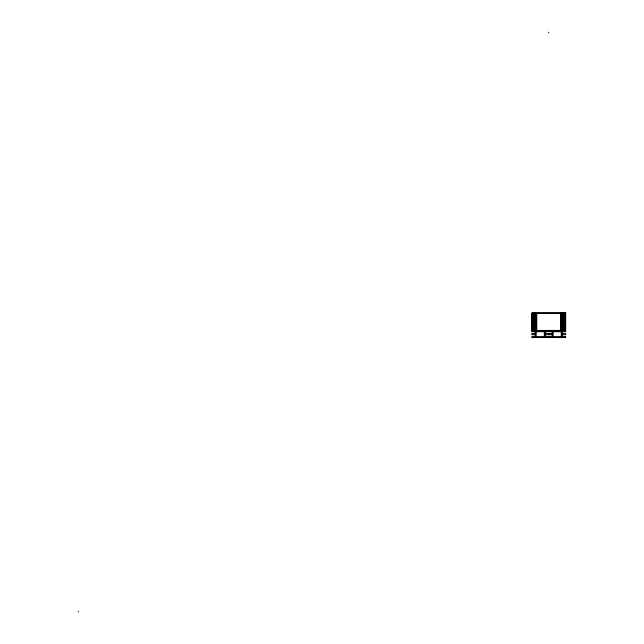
<?xml version="1.0" encoding="UTF-8"?>
<svg xmlns="http://www.w3.org/2000/svg" width="644" height="644" viewBox="0 0 644 644"><rect width="100%" height="100%" fill="white"/><g stroke="black" fill="none" stroke-linecap="round" stroke-linejoin="round"><path stroke-width="0.97" d="M532.113 313.821L536.13 313.821M561.343 313.821L565.36 313.821M532.113 313.942L536.13 313.942M561.343 313.942L565.36 313.942M532.113 314.449L536.13 314.449M561.343 314.449L565.36 314.449M532.113 314.57L536.13 314.57M561.343 314.57L565.36 314.57M532.113 315.198L536.13 315.069M561.343 315.069L565.36 315.198M532.113 315.697L536.13 315.697M561.343 315.697L565.36 315.697M532.113 315.826L536.13 315.826M561.343 315.826L565.36 315.826M532.113 316.325L536.13 316.325M561.343 316.325L565.36 316.325M532.113 316.454L536.13 316.454M561.343 316.454L565.36 316.454M532.113 320.495L536.13 320.495M561.343 320.495L565.36 320.495M532.113 320.623L536.13 320.623M561.343 320.623L565.36 320.623M532.113 321.123L536.13 321.123M561.343 321.123L565.36 321.123M532.113 321.251L536.13 321.251M561.343 321.251L565.36 321.251M532.113 321.75L536.13 321.75M561.343 321.75L565.36 321.75M532.113 321.879L536.13 321.879M561.343 321.879L565.36 321.879M532.113 322.378L536.13 322.378M561.343 322.378L565.36 322.378M532.113 322.507L536.13 322.507M561.343 322.507L565.36 322.507M532.113 323.006L536.13 323.006M561.343 323.006L565.36 323.006M532.113 323.135L536.13 323.135M561.343 323.135L565.36 323.135M532.113 327.305L536.13 327.305M561.343 327.305L565.36 327.305M532.113 327.426L536.13 327.426M561.343 327.426L565.36 327.426M532.113 327.933L536.13 327.933M561.343 327.933L565.36 327.933M532.113 328.054L536.13 328.054M561.343 328.054L565.36 328.054M532.113 328.561L536.13 328.561M561.343 328.561L565.36 328.561M532.113 328.682L536.13 328.682M561.343 328.682L565.36 328.682M532.113 329.189L536.13 329.189M561.343 329.189L565.36 329.189M532.113 329.309L536.13 329.309M561.343 329.309L565.36 329.309M532.113 329.809L536.13 329.809M561.343 329.809L565.36 329.809M532.113 329.937L536.13 329.937M561.343 329.937L565.36 329.937M531.799 330.75L565.674 330.75M535.253 333.584L531.799 333.584L531.799 334.711L535.253 334.711M545.291 333.584L552.19 333.584M562.22 333.584L565.674 333.584L565.674 334.711L562.22 334.711M545.291 334.711L552.19 334.711M564.981 313.193L564.981 330.436M564.86 313.193L564.86 330.436M564.353 313.193L564.353 330.436M564.233 313.193L564.233 330.436M563.725 313.193L563.725 330.436M563.605 313.193L563.605 330.436M563.098 313.193L563.098 330.436M562.977 313.193L562.977 330.436M562.47 313.193L562.47 330.436M562.349 313.193L562.349 330.436M562.22 331.692L562.22 336.603M561.85 313.193L561.85 330.436M561.721 313.193L561.721 330.436M561.278 331.692L561.278 336.603M561.029 312.879L561.029 330.75M553.132 331.692L553.132 336.603M552.19 331.692L552.19 336.603M548.736 32.2L548.736 32.78M548.736 330.75L548.736 331.692M548.736 333.584L548.736 334.711M548.736 336.603L548.736 337.545M545.291 331.692L545.291 336.603M544.349 331.692L544.349 336.603M536.444 312.879L536.444 330.75M536.194 331.692L536.194 336.603M535.752 313.193L535.752 330.436M535.631 313.193L535.631 330.436M535.253 331.692L535.253 336.603M535.124 313.193L535.124 330.436M535.003 313.193L535.003 330.436M534.496 313.193L534.496 330.436M534.375 313.193L534.375 330.436M533.876 313.193L533.876 330.436M533.747 313.193L533.747 330.436M533.248 313.193L533.248 330.436M533.119 313.193L533.119 330.436M532.62 313.193L532.62 330.436M532.491 313.193L532.491 330.436M78.326 611.22L78.326 611.8M565.674 312.879L531.799 312.879L531.799 331.692L565.674 331.692L565.674 312.879M536.13 313.193L532.113 313.193L532.113 330.436L536.13 330.436L536.13 313.193M560.715 313.193L536.758 313.193L536.758 330.436L560.715 330.436L560.715 313.193M565.36 313.193L561.343 313.193L561.343 330.436L565.36 330.436L565.36 313.193M565.674 336.603L531.799 336.603L531.799 337.545L565.674 337.545L565.674 336.603"/></g></svg>
